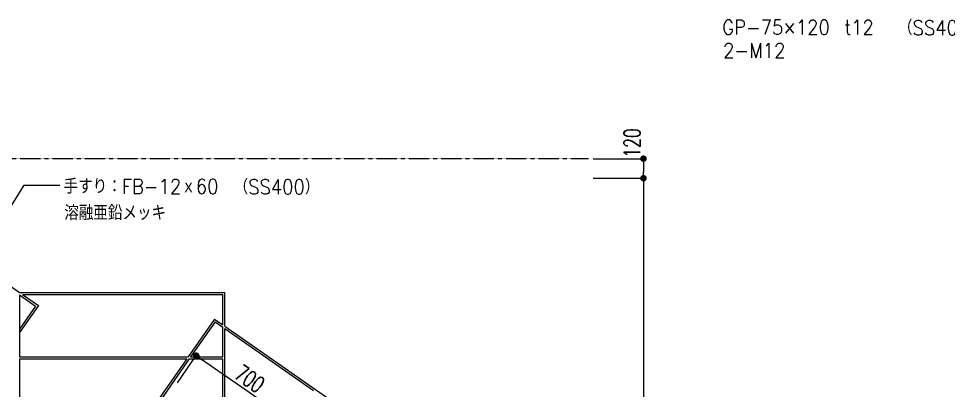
# Model space of a CAD drawing. Header units: millimetres. Extents: x 2110 to 66453, y 435 to 14260.
# Drawn here: x 7761 to 13458, y 5631 to 7911 of the extents above; entities that cross this region are included whole.
import ezdxf

# ---------------------------------------------------------------- set-up
doc = ezdxf.new("R2010")
doc.units = ezdxf.units.MM
doc.header["$LTSCALE"] = 0.2
doc.header["$PDMODE"] = 1
doc.linetypes.add('CENTER', pattern=[50.8, 31.75, -6.35, 6.35, -6.35])
doc.layers.get('Defpoints').update_dxf_attribs({"color": 40})
for name, color, linetype in [('1_文字', 3, 'Continuous'), ('20_鋼材', 2, 'Continuous'), ('20_鋼材_手すり', 2, 'Continuous'), ('A_寸法', 9, 'Continuous')]:
    doc.layers.add(name, color=color, linetype=linetype)
doc.styles.add('Dim', font='simplex.shx', dxfattribs={"width": 0.7, "bigfont": 'extfont2.shx'})
doc.styles.add('Standard-A', font='romans.shx', dxfattribs={"bigfont": 'extfont2.shx'})
doc.dimstyles.new('1-200', dxfattribs={"dimscale": 200, "dimtxt": 3, "dimasz": 1, "dimexe": 1, "dimexo": 1, "dimgap": 1, "dimtad": 1, "dimdec": 0, "dimtxsty": 'Dim', "dimblk": 'DOT', "dimcen": 2.5, "dimadec": 0, "dimazin": 0, "dimtfac": 1, "dimtdec": 0, "dimtix": 1, "dimtmove": 2, "dimatfit": 3, "dimldrblk": '引出線', "dimfxl": 1, "dimlwd": -1, "dimlwe": -1, "dimarcsym": 0})

# ---------------------------------------------------------------- blocks, each defined once
blk = doc.blocks.new('_Dot')
at = {"color": 0, "linetype": 'ByBlock', "lineweight": -2}
blk.add_line((-0.5, 0), (-1, 0), dxfattribs=at)
at = {"color": 0, "linetype": 'ByBlock', "const_width": 0.5}
blk.add_lwpolyline([(-0.25, 0, 1), (0.25, 0, 1)], format="xyb", close=True, dxfattribs=at)
blk = doc.blocks.new('*D26')
at = {"layer": 'A_寸法', "color": 0, "transparency": 16777216}
for p, q in [((11280.2, 7052.1), (11589.5, 7052.1)), ((11589.5, 7012.1), (11589.5, 6972.1)), ((11557.5, 6932.1), (11589.5, 6932.1))]:
    blk.add_line(p, q, dxfattribs=at)
at = {"layer": 'Defpoints', "color": 0, "transparency": 16777216}
for p in [(11280.2, 7052.1), (11557.5, 6932.1), (11589.5, 6932.1)]:
    blk.add_point(p, dxfattribs=at)
at = {"layer": 'A_寸法', "color": 0, "transparency": 16777216, "xscale": 40, "yscale": 40, "zscale": 40}
for p, rotation in [((11589.5, 7052.1), 90), ((11589.5, 6932.1), 270)]:
    blk.add_blockref('_Dot', p, dxfattribs=dict(at, rotation=rotation))
at = {"layer": 'A_寸法', "color": 0, "transparency": 16777216, "insert": (11519.5, 7148.5), "char_height": 100, "attachment_point": 5, "rotation": 90, "style": 'Dim'}
blk.add_mtext('120', dxfattribs=at)
blk = doc.blocks.new('引出線')
at = {"color": 0, "linetype": 'ByBlock'}
for points in [[(0, 0), (-1.96, -0.4)], [(-1, 0), (0, 0)]]:
    blk.add_lwpolyline(points, dxfattribs=at)
blk = doc.blocks.new('*D2')
at = {"layer": 'A_寸法', "color": 0, "transparency": 16777216}
for p, q in [((11280.5, 6932.1), (11589.5, 6932.1)), ((11589.5, 6892.1), (11589.5, 3372.1)), ((11280.5, 3332.1), (11589.5, 3332.1))]:
    blk.add_line(p, q, dxfattribs=at)
at = {"layer": 'Defpoints', "color": 0, "transparency": 16777216}
for p in [(11280.5, 6932.1), (11280.5, 3332.1), (11589.5, 3332.1)]:
    blk.add_point(p, dxfattribs=at)
at = {"layer": 'A_寸法', "color": 0, "transparency": 16777216, "xscale": 40, "yscale": 40, "zscale": 40}
for p, rotation in [((11589.5, 6932.1), 90), ((11589.5, 3332.1), 270)]:
    blk.add_blockref('_Dot', p, dxfattribs=dict(at, rotation=rotation))
at = {"layer": 'A_寸法', "color": 0, "transparency": 16777216, "insert": (11519.5, 5132.1), "char_height": 100, "attachment_point": 5, "rotation": 90, "style": 'Dim'}
blk.add_mtext('3600', dxfattribs=at)
blk = doc.blocks.new('*D45')
at = {"layer": 'A_寸法', "color": 0, "transparency": 16777216}
for p, q in [((8733.9, 5678), (8849.3, 5844.2)), ((9391.4, 5467.8), (8882.2, 5821.4)), ((9308.9, 5278.8), (9424.3, 5445))]:
    blk.add_line(p, q, dxfattribs=at)
at = {"layer": 'Defpoints', "color": 0, "transparency": 16777216}
for p in [(8849.3, 5844.2), (8733.9, 5678), (9308.9, 5278.8)]:
    blk.add_point(p, dxfattribs=at)
at = {"layer": 'A_寸法', "color": 0, "transparency": 16777216, "xscale": 40, "yscale": 40, "zscale": 40}
for p, rotation in [((8849.3, 5844.2), 145.2258888716171), ((9424.3, 5445), 325.2258888716171)]:
    blk.add_blockref('_Dot', p, dxfattribs=dict(at, rotation=rotation))
at = {"layer": 'A_寸法', "color": 0, "transparency": 16777216, "insert": (9176.7, 5702.1), "char_height": 100, "attachment_point": 5, "rotation": 325.2259, "style": 'Dim'}
blk.add_mtext('700', dxfattribs=at)

msp = doc.modelspace()

# ---------------------------------------------------------------- linework, layer by layer
at = {"layer": '1_文字'}
for p, q in [((7491.7, 6402), (7795.4, 6890.1)), ((7795.4, 6890.1), (8013.7, 6890.1))]:
    msp.add_line(p, q, dxfattribs=at)
at = {"layer": '20_鋼材'}
for p, q in [((7766.5, 6217.5), (7766.5, 5836.1)), ((9011.2, 6033.5), (9011.2, 6220.1)), ((9023.2, 6025.2), (9023.2, 6232.1)), ((9011.2, 5836.1), (9011.2, 6018.9)), ((9023.2, 5032.1), (9023.2, 6010.5)), ((7766.5, 5824.1), (7766.5, 5440.1)), ((9011.2, 5440.1), (9011.2, 5824.1))]:
    msp.add_line(p, q, dxfattribs=at)
at = {"layer": '20_鋼材_手すり', "linetype": 'Continuous'}
for p, q in [((5483.5, 7825), (7766.5, 6232.1)), ((7766.5, 6232.1), (9023.2, 6232.1)), ((7766.5, 6217.5), (7865, 6148.7)), ((7783.7, 6220.1), (7881.7, 6151.7)), ((7783.7, 6220.1), (9011.2, 6220.1)), ((7881.7, 6151.7), (7766.5, 5986.5)), ((7865, 6148.7), (7766.5, 6007.5)), ((8961.4, 6068.3), (8799.4, 5836.1)), ((8964.4, 6051.6), (8814, 5836.1)), ((8961.4, 6068.3), (9011.2, 6033.5)), ((8964.4, 6051.6), (9011.2, 6018.9)), ((9023.2, 6025.2), (11421.7, 4351.7)), ((9023.2, 6010.5), (9567.2, 5631)), ((7766.5, 5836.1), (8799.4, 5836.1)), ((7766.5, 5824.1), (8791, 5824.1)), ((8791, 5824.1), (8523.1, 5440.1)), ((8805.7, 5824.1), (8537.7, 5440.1)), ((8805.7, 5824.1), (9011.2, 5824.1)), ((8814, 5836.1), (9011.2, 5836.1))]:
    msp.add_line(p, q, dxfattribs=at)
at = {"layer": 'A_寸法', "linetype": 'CENTER', "ltscale": 0.1}
msp.add_line((11252.6, 7052.1), (2926.3, 7052.1), dxfattribs=at)

# ---------------------------------------------------------------- texts
at = {"layer": '1_文字', "style": 'Standard-A', "width": 0.9}
for s, p in [('GP-75×120\u3000t12', (12071.6, 7812.7)), ('（SS400）', (13148.8, 7810.2)), ('2-M12', (12077, 7670.4)), ('手すり：FB-12ｘ60', (8036.3, 6837.3)), ('（SS400）', (9078.3, 6834.1)), ('溶融亜鉛メッキ', (8040.3, 6675))]:
    msp.add_text(s, height=90, dxfattribs=at).set_placement(p)

# ---------------------------------------------------------------- dimensions: what is measured, and where the dimension line sits
at = {"layer": 'A_寸法'}
dim = msp.add_linear_dim(base=(11589.5, 6932.1), p1=(11280.2, 7052.1), p2=(11557.5, 6932.1), angle=270, dimstyle='1-200', override={"dimtxt": 0.5, "dimasz": 0.2, "dimexe": 0, "dimexo": 0, "dimgap": 0.1}, dxfattribs=at)
dim.commit()
dim.dimension.update_dxf_attribs({"geometry": '*D26', "text_midpoint": (11519.5, 7148.5), "dimtype": 160})
dim = msp.add_linear_dim(base=(11589.5, 3332.1), p1=(11280.5, 6932.1), p2=(11280.5, 3332.1), angle=270, dimstyle='1-200', override={"dimtxt": 0.5, "dimasz": 0.2, "dimexe": 0, "dimexo": 0, "dimgap": 0.1}, dxfattribs=at)
dim.commit()
dim.dimension.update_dxf_attribs({"geometry": '*D2', "text_midpoint": (11519.5, 5132.1)})
dim = msp.add_aligned_dim(p1=(9308.9, 5278.8), p2=(8733.9, 5678), distance=-202.3, dimstyle='1-200', override={"dimtxt": 0.5, "dimasz": 0.2, "dimexe": 0, "dimexo": 0, "dimgap": 0.1}, dxfattribs=at)
dim.commit()
dim.dimension.update_dxf_attribs({"geometry": '*D45', "text_midpoint": (9176.7, 5702.1)})

doc.saveas('drawing.dxf')
